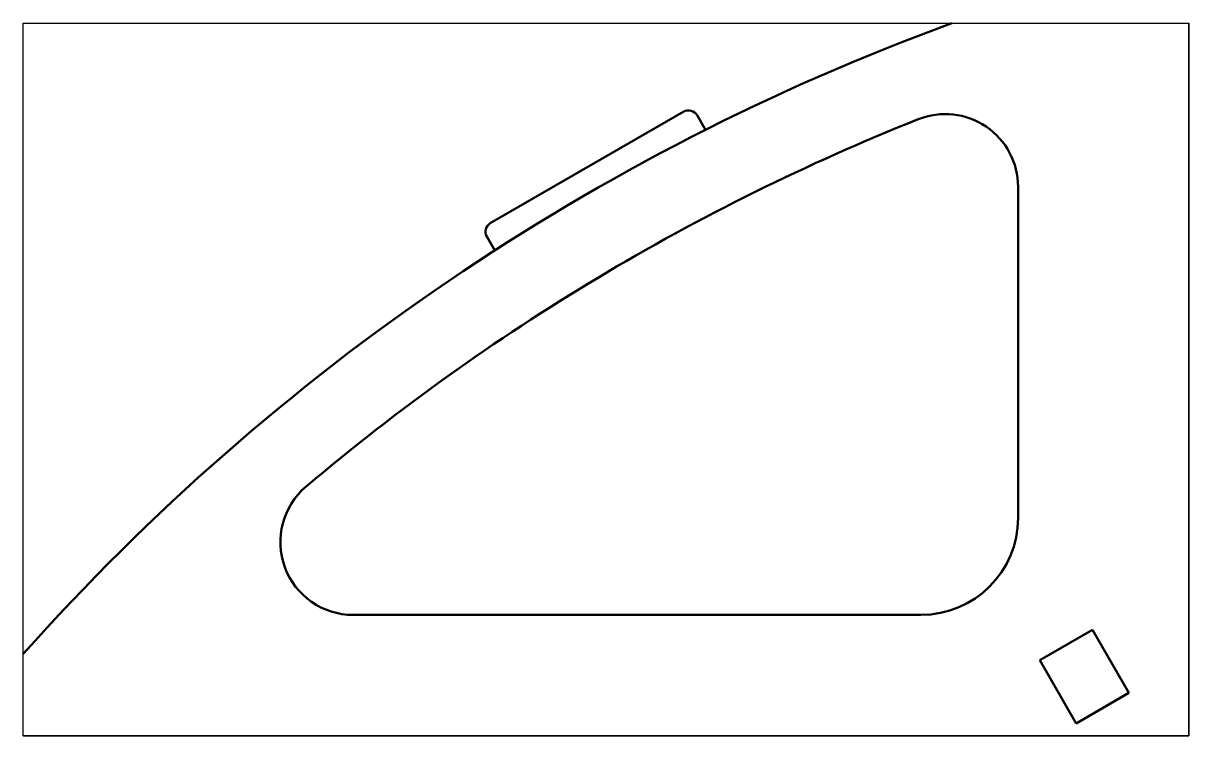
# Model space of a CAD drawing. Header units: millimetres. Extents: x 136.7 to 160.7, y 231.7 to 246.4.
import ezdxf

# ---------------------------------------------------------------- set-up
doc = ezdxf.new("R2010")
doc.units = ezdxf.units.MM
doc.header["$LTSCALE"] = 0.75
for name, color, linetype, lineweight in [('Crop Outlines', 7, 'ZIGZAG', 25), ('Crop Window', 7, 'Continuous', 25), ('Visible', 7, 'Continuous', 50)]:
    doc.layers.add(name, color=color, linetype=linetype, lineweight=lineweight)
doc.linetypes.add('ZIGZAG', pattern='A,0.00254,-5.08,[131,ltypeshp.shx,S=5.08,R=0,X=-5.08,Y=0],-10.16,[131,ltypeshp.shx,S=5.08,R=180,X=5.08,Y=0],-5.08', length=20.32254)

# ---------------------------------------------------------------- blocks, each defined once
blk = doc.blocks.new('*C2')
at = {"layer": 'Crop Window', "transparency": 33554432}
blk.add_lwpolyline([(136.690951, 231.724755), (136.690951, 246.395222), (160.687232, 246.395222), (160.687232, 231.724755)], close=True, dxfattribs=at)
blk = doc.blocks.new('*O3')
at = {"layer": 'Crop Outlines', "ltscale": 0.3}
for p, q in [((155.808849, 246.395222), (160.687232, 246.395222)), ((160.687232, 231.724755), (160.687232, 246.395222)), ((136.690951, 231.724755), (136.690951, 233.407224)), ((136.690951, 231.724755), (160.687232, 231.724755))]:
    blk.add_line(p, q, dxfattribs=at)

msp = doc.modelspace()

# ---------------------------------------------------------------- linework, layer by layer
at = {"layer": 'Visible', "extrusion": (0, 0, -1)}
for p, q in [((150.2897, 244.576175), (146.305984, 242.276175)), ((150.562905, 244.50297), (150.737362, 244.200802)), ((157.174624, 236.211692), (157.174624, 243.026488)), ((146.232778, 242.00297), (146.397483, 241.717693)), ((143.48382, 234.211692), (155.174624, 234.211692)), ((158.70345, 233.903133), (157.620918, 233.278133)), ((159.45345, 232.604095), (158.70345, 233.903133)), ((157.620918, 233.278133), (158.370918, 231.979095)), ((158.370918, 231.979095), (159.45345, 232.604095))]:
    msp.add_line(p, q, dxfattribs=at)
at = {"layer": 'Visible'}
for centre, radius, start, end in [((172.024624, 201.961692), 47.3, 110.049279, 138.332217), ((155.674624, 243.026488), 1.5, 0, 111.710036), ((172.024624, 201.961692), 45.7, 111.710036, 130.219646), ((143.48382, 235.711692), 1.5, 130.219646, 270), ((155.174624, 236.211692), 2, 270, 0)]:
    msp.add_arc(centre, radius, start, end, dxfattribs=at)
at = {"layer": 'Visible', "extrusion": (0, 0, -1)}
for centre, start, end in [((-150.3897, 244.40297), 60, 150), ((-146.405984, 242.10297), 330, 60)]:
    msp.add_arc(centre, 0.2, start, end, dxfattribs=at)

# ---------------------------------------------------------------- block references
at = {"layer": 'Crop Outlines'}
msp.add_blockref('*O3', (0, 0), dxfattribs=at)
at = {"layer": 'Crop Window', "transparency": 33554432}
msp.add_blockref('*C2', (0, 0), dxfattribs=at)

doc.saveas('drawing.dxf')
